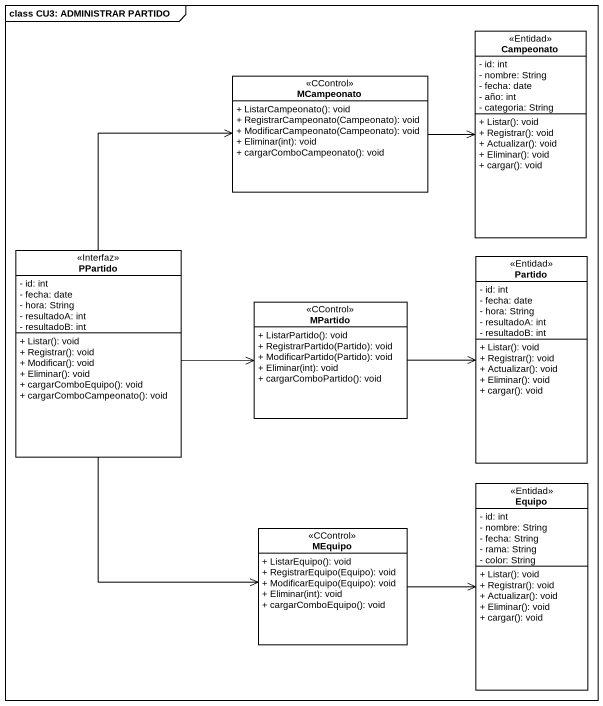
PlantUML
@startuml
mainframe class CU3: ADMINISTRAR PARTIDO
hide circle
hide empty members
skinparam classAttributeIconSize 0
class Campeonato <<Entidad>> #FFFFFF {
  - id: int
  - nombre: String
  - fecha: date
  - año: int
  - categoria: String
  + Listar(): void
  + Registrar(): void
  + Actualizar(): void
  + Eliminar(): void
  + cargar(): void
}
class MCampeonato <<CControl>> #FFFFFF {
  + ListarCampeonato(): void
  + RegistrarCampeonato(Campeonato): void
  + ModificarCampeonato(Campeonato): void
  + Eliminar(int): void
  + cargarComboCampeonato(): void
}
class PPartido <<Interfaz>> #FFFFFF {
  - id: int
  - fecha: date
  - hora: String
  - resultadoA: int
  - resultadoB: int
  + Listar(): void
  + Registrar(): void
  + Modificar(): void
  + Eliminar(): void
  + cargarComboEquipo(): void
  + cargarComboCampeonato(): void
}
class Partido <<Entidad>> #FFFFFF {
  - id: int
  - fecha: date
  - hora: String
  - resultadoA: int
  - resultadoB: int
  + Listar(): void
  + Registrar(): void
  + Actualizar(): void
  + Eliminar(): void
  + cargar(): void
}
class MPartido <<CControl>> #FFFFFF {
  + ListarPartido(): void
  + RegistrarPartido(Partido): void
  + ModificarPartido(Partido): void
  + Eliminar(int): void
  + cargarComboPartido(): void
}
class Equipo <<Entidad>> #FFFFFF {
  - id: int
  - nombre: String
  - fecha: String
  - rama: String
  - color: String
  + Listar(): void
  + Registrar(): void
  + Actualizar(): void
  + Eliminar(): void
  + cargar(): void
}
class MEquipo <<CControl>> #FFFFFF {
  + ListarEquipo(): void
  + RegistrarEquipo(Equipo): void
  + ModificarEquipo(Equipo): void
  + Eliminar(int): void
  + cargarComboEquipo(): void
}
MCampeonato -right-> Campeonato
PPartido -up-> MCampeonato
PPartido -right-> MPartido
PPartido --> MEquipo
MPartido -right-> Partido
MEquipo -right-> Equipo
@enduml
